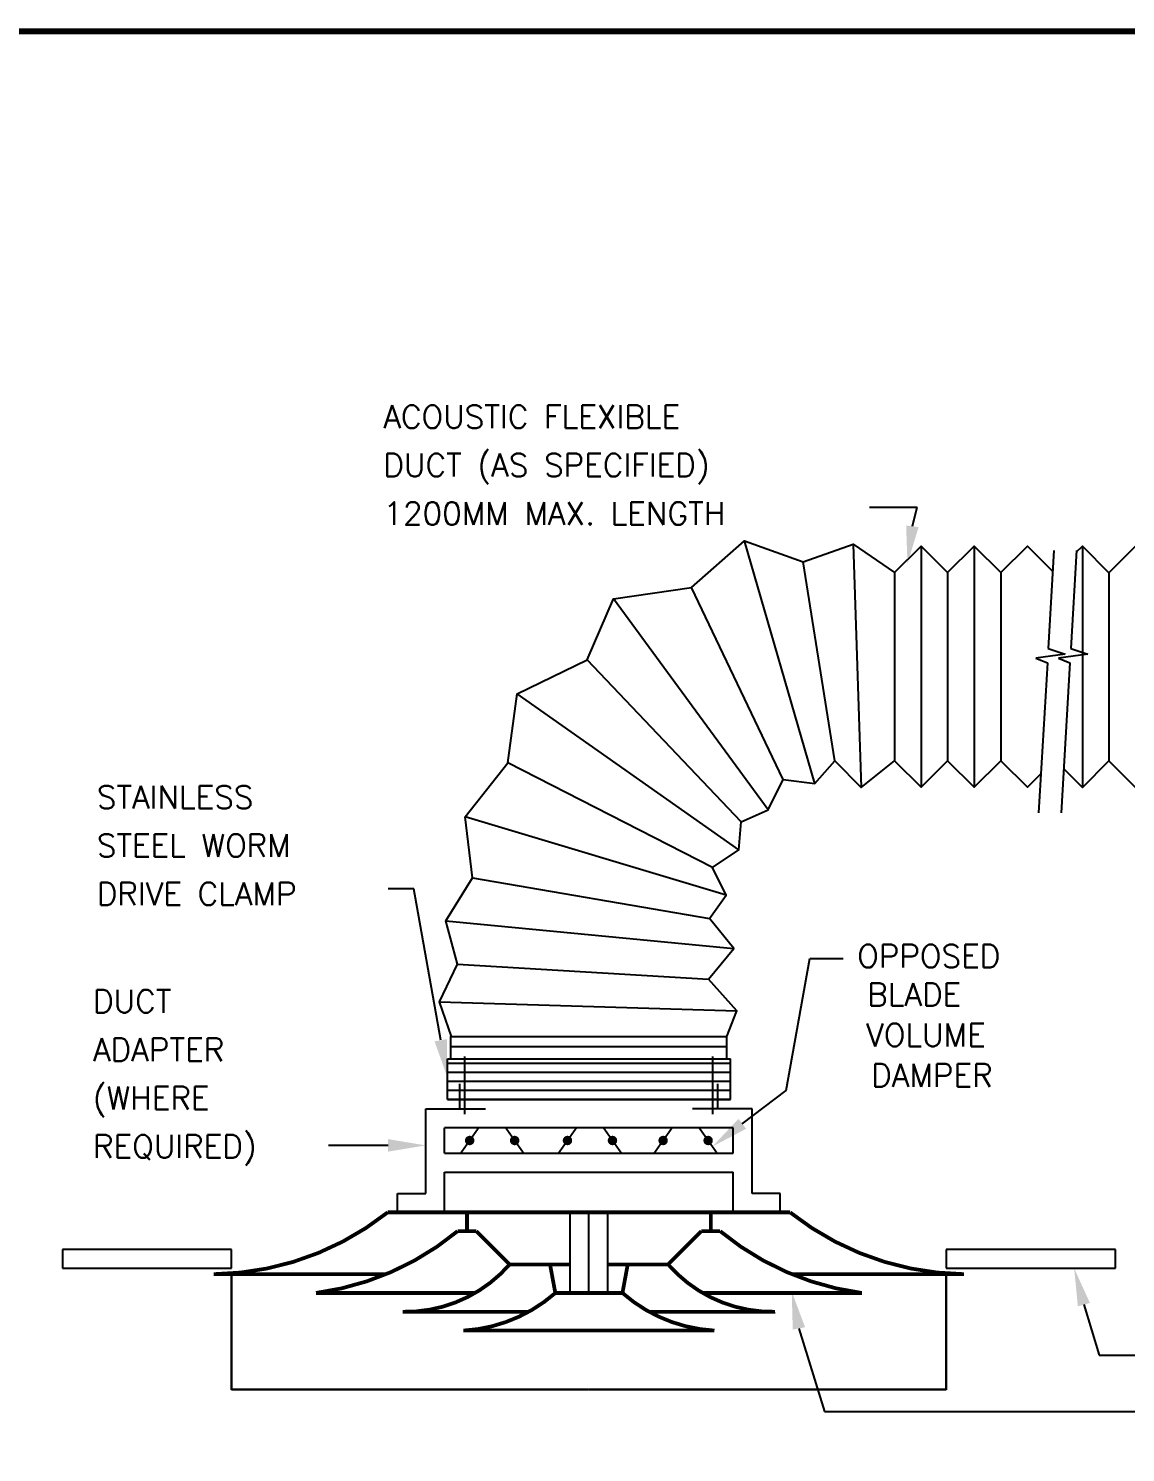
# Model space of a CAD drawing. Extents: x 594 to 813, y 174 to 240.
# Drawn here: x 599.83 to 604.21, y 226.47 to 232.17 of the extents above; entities that cross this region are included whole.
import ezdxf

# ---------------------------------------------------------------- set-up
doc = ezdxf.new("R2010")
doc.units = 0
doc.header["$MEASUREMENT"] = 0
doc.header["$PDMODE"] = 35
doc.header["$PDSIZE"] = 0.5
doc.layers.get('0').update_dxf_attribs({"linetype": 'CONTINUOUS', "lineweight": 30})
doc.layers.get('Defpoints').update_dxf_attribs({"linetype": 'CONTINUOUS'})
doc.layers.add('AC.REF(S). PIPING', color=3, linetype='CONTINUOUS', lineweight=30)
doc.layers.add('Wall', color=5, linetype='CONTINUOUS', lineweight=30)
for name, color, linetype in [('DETAILS', 11, 'CONTINUOUS'), ('G-TX-HEV', 2, 'CONTINUOUS'), ('T-TEXT', 3, 'CONTINUOUS')]:
    doc.layers.add(name, color=color, linetype=linetype)
doc.styles.add('AC', font='romans.shx', dxfattribs={"height": 0.2})
doc.dimstyles.get("Standard").update_dxf_attribs({"dimtxt": 0.12, "dimasz": 0.05, "dimexe": 0.18, "dimexo": 0.0625, "dimgap": 0.09, "dimtad": 0, "dimtih": 1, "dimtoh": 1, "dimzin": 0, "dimdsep": 46, "dimtxsty": 'Standard', "dimblk": 'DOT', "dimcen": 0.09, "dimadec": 0, "dimazin": 0, "dimtfac": 1, "dimtofl": 0, "dimtmove": 0, "dimatfit": 3, "dimldrblk": 'DOT', "dimfxl": 1, "dimtolj": 1, "dimtzin": 0, "dimarcsym": 0})

# ---------------------------------------------------------------- blocks, each defined once
blk = doc.blocks.new('*X255')
at = {"color": 0}
for p, q in [((48.89, 139.04), (78.98, 139.04)), ((48.89, 138.08), (78.98, 138.08)), ((48.89, 137.12), (78.98, 137.12)), ((48.89, 136.16), (78.98, 136.16)), ((48.89, 135.2), (78.98, 135.2))]:
    blk.add_line(p, q, dxfattribs=at)
blk = doc.blocks.new('*D261')
at = {"layer": 'Defpoints', "color": 0, "transparency": 16777216}
for p in [(892947.3, 107501.7), (895308.2, 107501.7), (895308.2, 107115.9)]:
    blk.add_point(p, dxfattribs=at)
at = {"layer": 'G-TX-HEV', "color": 0, "lineweight": -2, "transparency": 16777216}
for p, q in [((892947.3, 107501.7), (892947.3, 107115.7)), ((895308.2, 107501.7), (895308.2, 107115.7)), ((892947.5, 107115.9), (894126.4, 107115.9)), ((895308, 107115.9), (894129.1, 107115.9))]:
    blk.add_line(p, q, dxfattribs=at)
at = {"layer": 'G-TX-HEV', "color": 0, "transparency": 16777216}
for points in [[(892947.5, 107115.9), (892947.5, 107115.8), (892947.3, 107115.9)], [(895308, 107115.9), (895308, 107115.8), (895308.2, 107115.9)]]:
    blk.add_solid(points, dxfattribs=at)
at = {"layer": 'G-TX-HEV', "color": 0, "transparency": 16777216, "insert": (894127.8, 107115.9), "char_height": 0.2, "attachment_point": 5, "style": 'AC'}
blk.add_mtext('\\A1;CEILING OPENING', dxfattribs=at)
blk = doc.blocks.new('_Dot')
at = {"color": 0, "linetype": 'ByBlock', "lineweight": -2}
blk.add_line((-0.5, 0), (-1, 0), dxfattribs=at)
at = {"color": 0, "linetype": 'ByBlock', "const_width": 0.5}
blk.add_lwpolyline([(-0.25, 0, 1), (0.25, 0, 1)], format="xyb", close=True, dxfattribs=at)
blk = doc.blocks.new('A$C5DD3573E')
at = {"layer": 'DETAILS', "color": 2}
for p, q in [((-51704.643, -2484.907), (-51937.35, -1682.831)), ((-50915.092, -1714.912), (-50934.226, -2039.397)), ((-50840.273, -1714.912), (-50859.407, -2039.397)), ((-50733.316, -1788.505), (-50645.454, -1700.644)), ((-51639.433, -2409.78), (-51744.023, -1752.546)), ((-51442.112, -1788.323), (-51442.112, -2409.598)), ((-51266.389, -1788.323), (-51266.389, -2409.598)), ((-51859.365, -2571.412), (-52370.571, -1875.029)), ((-51809.576, -2471.744), (-52112.516, -1837.531)), ((-50877.834, -2058.053), (-50975.409, -2070.595)), ((-50934.226, -2039.397), (-50877.834, -2058.053)), ((-50803.015, -2058.053), (-50900.591, -2070.595)), ((-50859.407, -2039.397), (-50803.015, -2058.053)), ((-51948.096, -2612.078), (-52456.831, -2076.652)), ((-50975.409, -2070.595), (-50936.998, -2086.417)), ((-50936.998, -2086.417), (-50966.221, -2582.003)), ((-50900.591, -2070.595), (-50862.179, -2086.417)), ((-50862.179, -2086.417), (-50891.402, -2582.003)), ((-51955.862, -2704.436), (-52688.797, -2188.398)), ((-52043.241, -2762.175), (-52719.919, -2416.12)), ((-50733.316, -2409.78), (-50645.454, -2497.641)), ((-51998.426, -2854.07), (-52860.341, -2595.393)), ((-52907.792, -3320.712), (-51995.463, -3320.712)), ((-52907.792, -3394.63), (-52907.792, -3320.712)), ((-51995.463, -3394.63), (-51995.463, -3320.712)), ((-52907.792, -3354.261), (-51995.463, -3354.261)), ((-52861.531, -3577.265), (-52861.531, -3387.248)), ((-52041.724, -3577.265), (-52041.724, -3387.248)), ((-52919.103, -3394.63), (-51984.152, -3394.63)), ((-52919.103, -3528.826), (-52919.103, -3394.63)), ((-51984.152, -3528.826), (-51984.152, -3394.63)), ((-52878.028, -3560.792), (-52878.028, -3477.33)), ((-52025.227, -3560.792), (-52025.227, -3477.33)), ((-52990.633, -3839.685), (-52990.633, -3560.111)), ((-52990.633, -3560.111), (-52793.629, -3560.111)), ((-52919.103, -3528.826), (-51984.152, -3528.826)), ((-51912.622, -3560.111), (-52109.626, -3560.111)), ((-51912.622, -3839.685), (-51912.622, -3560.111)), ((-51974.749, -3622.239), (-52928.506, -3622.239)), ((-52928.506, -3706.583), (-52928.506, -3622.239)), ((-51974.749, -3706.583), (-51974.749, -3622.239)), ((-52928.506, -3706.583), (-51974.749, -3706.583)), ((-52928.506, -3768.711), (-51974.749, -3768.711)), ((-52928.506, -3901.812), (-52928.506, -3768.711)), ((-51974.749, -3901.812), (-51974.749, -3768.711)), ((-53083.824, -3839.685), (-52990.633, -3839.685)), ((-53083.824, -3901.812), (-53083.824, -3839.685)), ((-51819.43, -3839.685), (-51912.622, -3839.685)), ((-51819.43, -3901.812), (-51819.43, -3839.685)), ((-52513.755, -4168.213), (-52513.755, -3901.812)), ((-52451.627, -4168.213), (-52451.627, -3901.812)), ((-52389.5, -4168.213), (-52389.5, -3901.812)), ((-53632.048, -4024.576), (-54191.195, -4024.576)), ((-54191.195, -4024.576), (-54191.195, -4086.704)), ((-53632.048, -4086.704), (-53632.048, -4024.576)), ((-50712.06, -4024.576), (-51271.207, -4024.576)), ((-51271.207, -4024.576), (-51271.207, -4086.704)), ((-50712.06, -4086.704), (-50712.06, -4024.576)), ((-54191.195, -4086.704), (-53632.048, -4086.704)), ((-51271.207, -4086.704), (-50712.06, -4086.704))]:
    blk.add_line(p, q, dxfattribs=at)
for points in [[(-52836.183, -2796.272), (-52860.341, -2595.393), (-52719.919, -2416.12), (-52688.797, -2188.398), (-52456.831, -2076.652), (-52370.571, -1875.029), (-52112.516, -1837.531), (-51937.35, -1682.831), (-51744.023, -1752.546)], [(-51744.023, -1752.546), (-51578.652, -1694.029), (-51442.112, -1788.323)], [(-51578.652, -1694.029), (-51551.572, -2497.641)], [(-51442.112, -1788.323), (-51354.25, -1700.462), (-51266.389, -1788.323)], [(-51354.25, -1700.462), (-51354.25, -2497.459)], [(-51266.389, -1788.323), (-51178.528, -1700.462), (-51090.666, -1788.323)], [(-51178.528, -1700.462), (-51178.528, -2497.459)], [(-51090.666, -1788.323), (-51002.805, -1700.462), (-50919.172, -1784.095)], [(-50840.576, -1720.043), (-50821.177, -1700.644), (-50733.316, -1788.505)], [(-50821.177, -1700.644), (-50821.177, -2497.641)], [(-51090.666, -1788.323), (-51090.666, -2409.598)], [(-50733.316, -1788.505), (-50733.316, -2409.78)], [(-52053.535, -2930.701), (-51998.426, -2854.07), (-52043.241, -2762.175), (-51955.862, -2704.436), (-51948.096, -2612.078), (-51859.365, -2571.412), (-51809.576, -2471.744), (-51704.643, -2484.907), (-51639.433, -2409.78)], [(-51639.433, -2409.78), (-51551.572, -2497.641), (-51442.112, -2409.598)], [(-51442.112, -2409.598), (-51354.25, -2497.459), (-51266.389, -2409.598)], [(-51266.389, -2409.598), (-51178.528, -2497.459), (-51090.666, -2409.598)], [(-51090.666, -2409.598), (-51002.805, -2497.459), (-50958.631, -2453.285)], [(-50882.794, -2436.024), (-50821.177, -2497.641), (-50733.316, -2409.78)], [(-52885.522, -3081.899), (-52923.97, -2938.728), (-52836.183, -2796.272)], [(-52836.183, -2796.272), (-52053.535, -2930.701)], [(-52923.97, -2938.728), (-51973.16, -3030.016)], [(-52056.038, -3130.859), (-51973.16, -3030.016), (-52053.535, -2930.701)], [(-52905.135, -3320.712), (-52945.194, -3206.431), (-52885.522, -3081.899)], [(-52885.522, -3081.899), (-52056.038, -3130.859)], [(-51995.463, -3320.712), (-51962.924, -3235.503), (-52056.038, -3130.859)], [(-52945.194, -3206.431), (-51962.924, -3235.503)]]:
    blk.add_lwpolyline(points, dxfattribs=at)
for points, const_width in [([(-52815.785, -3622.239), (-52875.265, -3706.583)], 6.213), ([(-52726.566, -3622.239), (-52667.086, -3706.583)], 6.213), ([(-52492.675, -3622.239), (-52552.155, -3706.583)], 6.213), ([(-52403.456, -3622.239), (-52343.976, -3706.583)], 6.213), ([(-52176.689, -3622.239), (-52236.169, -3706.583)], 6.213), ([(-52087.47, -3622.239), (-52027.99, -3706.583)], 6.213), ([(-51787.014, -3901.812), (-53116.241, -3901.812)], 12.425), ([(-52854.257, -3963.939), (-52854.257, -3901.812)], 12.425), ([(-52048.998, -3963.939), (-52048.998, -3901.812)], 12.425), ([(-52823.193, -3963.939), (-52885.32, -3963.939)], 12.425), ([(-52713.366, -4073.766), (-52823.193, -3963.939)], 12.425), ([(-52189.889, -4073.766), (-52080.062, -3963.939)], 12.425), ([(-52080.062, -3963.939), (-52017.935, -3963.939)], 12.425), ([(-52513.755, -4073.766), (-52713.366, -4073.766)], 12.425), ([(-52562.522, -4168.213), (-52579.814, -4074.842)], 12.425), ([(-52189.889, -4073.766), (-52389.5, -4073.766)], 12.425), ([(-52340.733, -4168.213), (-52323.441, -4074.842)], 12.425), ([(-53691.069, -4106.086), (-53121.563, -4106.086)], 12.425), ([(-51781.692, -4106.086), (-51212.185, -4106.086)], 12.425), ([(-53353.372, -4168.213), (-52827.596, -4168.213)], 12.425), ([(-52562.522, -4168.213), (-52340.733, -4168.213)], 12.425), ([(-52075.659, -4168.213), (-51549.883, -4168.213)], 12.425), ([(-53067.025, -4230.341), (-52650.68, -4230.341)], 12.425), ([(-52252.574, -4230.341), (-51836.23, -4230.341)], 12.425), ([(-52866.507, -4292.468), (-52036.748, -4292.468)], 12.425)]:
    blk.add_lwpolyline(points, dxfattribs=dict(at, const_width=const_width))
at = {"layer": 'DETAILS', "color": 2, "const_width": 15.532}
for points in [[(-52853.291, -3664.411, 1), (-52837.759, -3664.411, 1)], [(-52704.592, -3664.411, 1), (-52689.06, -3664.411, 1)], [(-52530.181, -3664.411, 1), (-52514.649, -3664.411, 1)], [(-52381.482, -3664.411, 1), (-52365.95, -3664.411, 1)], [(-52214.195, -3664.411, 1), (-52198.663, -3664.411, 1)], [(-52065.496, -3664.411, 1), (-52049.964, -3664.411, 1)]]:
    blk.add_lwpolyline(points, format="xyb", close=True, dxfattribs=at)
at = {"layer": 'DETAILS', "color": 2, "const_width": 12.425}
for points in [[(-53116.241, -3901.812, -0.16611809), (-53691.069, -4106.086, -0.16611809)], [(-51787.014, -3901.812, 0.16611809), (-51212.185, -4106.086, 0.16611809)], [(-52885.32, -3963.939, -0.14082363), (-53353.372, -4168.213, -0.14082363)], [(-52017.935, -3963.939, 0.14082363), (-51549.883, -4168.213, 0.14082363)], [(-53067.025, -4230.341, 0.22204223), (-52713.366, -4073.766, 0.22204223)], [(-52189.889, -4073.766, 0.22204223), (-51836.23, -4230.341, 0.22204223)], [(-52866.507, -4292.468, 0.16836924), (-52562.522, -4168.213, 0.16836924)], [(-52340.733, -4168.213, 0.16836924), (-52036.748, -4292.468, 0.16836924)]]:
    blk.add_lwpolyline(points, format="xyb", dxfattribs=at)
at = {"layer": 'T-TEXT', "color": 7, "linetype": 'Continuous'}
for p, q in [((-51525.106, -1571.89), (-51367.01, -1571.89)), ((-51382.958, -1635.19), (-51367.01, -1571.89)), ((-53029.841, -2832.536), (-53114.78, -2832.536)), ((-52941.128, -3333.311), (-53029.841, -2832.536)), ((-51800.18, -3499.369), (-51721.594, -3062.627)), ((-51721.594, -3062.627), (-51611.574, -3062.627)), ((-51944.708, -3609.214), (-51800.18, -3499.369)), ((-53114.888, -3680.587), (-53311.449, -3680.587)), ((-50816.218, -4206.712), (-50765.667, -4373.696)), ((-51757.761, -4285.232), (-51673.303, -4559.629)), ((-50765.667, -4373.696), (-49609.983, -4373.696)), ((-51673.303, -4559.629), (-49620.508, -4559.629))]:
    blk.add_line(p, q, dxfattribs=at)
for points in [[(-51362.424, -1637.881), (-51403.491, -1632.5), (-51399.101, -1758.392)], [(-52920.747, -3329.64), (-52961.509, -3336.982), (-52919.103, -3455.598)], [(-51932.177, -3625.702), (-51957.239, -3592.727), (-52043.633, -3684.401)], [(-53114.888, -3659.878), (-53114.888, -3701.297), (-52990.633, -3680.587)], [(-50836.22, -4212.08), (-50796.217, -4201.344), (-50848.426, -4086.704)], [(-51778.089, -4289.188), (-51737.433, -4281.275), (-51781.499, -4163.265)]]:
    blk.add_solid(points, dxfattribs=at)
at = {"layer": 'Wall', "linetype": 'Continuous', "const_width": 19.2}
blk.add_lwpolyline([(0, 0), (-56085.494, 0), (-56085.494, -36662.196), (0, -36662.196)], close=True, dxfattribs=at)
blk.add_lwpolyline([(0, 0), (-56085.494, 0), (-56085.494, -36662.196), (0, -36662.196)], close=True, dxfattribs=at)
at = {"layer": 'DETAILS', "color": 2, "xscale": 31.06370918135326, "yscale": 31.06370918135326, "zscale": 31.06370918135326}
blk.add_blockref('*X255', (-54437.703, -7728.048), dxfattribs=at)
at = {"layer": 'G-TX-HEV', "color": 7, "style": 'AC'}
for s, p in [('ACOUSTIC FLEXIBLE', (-53130.522, -1310.909)), ('DUCT (AS SPECIFIED)', (-53130.522, -1470.665)), ('1200MM MAX. LENGTH', (-53130.522, -1630.421)), ('STAINLESS', (-54077.446, -2567.643)), ('STEEL WORM', (-54077.446, -2727.399)), ('DRIVE CLAMP', (-54077.446, -2887.156)), ('OPPOSED', (-51564.943, -3092.908)), ('BLADE', (-51532.052, -3219.829)), ('DUCT ', (-54089.823, -3242.27)), ('VOLUME', (-51535.341, -3353.318)), ('ADAPTER', (-54089.823, -3402.026)), ('DAMPER', (-51518.895, -3486.807)), ('(WHERE', (-54089.823, -3561.783)), ('REQUIRED)', (-54089.823, -3721.539))]:
    blk.add_text(s, height=75.5207, dxfattribs=at).set_placement(p)
at = {"layer": 'G-TX-HEV', "color": 7}
dim = blk.add_linear_dim(base=(-51271.207, -4487.563), p1=(-53632.048, -4101.705), p2=(-51271.207, -4101.705), text='CEILING OPENING', dimstyle='Standard', override={"dimtxsty": 'AC'}, dxfattribs=at)
dim.commit()
dim.dimension.update_dxf_attribs({"geometry": '*D261', "text_midpoint": (-52451.627, -4487.563), "insert": (-946579.388, -111603.438)})

msp = doc.modelspace()

# ---------------------------------------------------------------- block references
at = {"layer": 'AC.REF(S). PIPING', "linetype": 'Continuous', "xscale": 0.0012099999999862, "yscale": 0.0012099999999862, "zscale": 0.0012099999999862}
msp.add_blockref('A$C5DD3573E', (665.5351, 232.1557), dxfattribs=at)

doc.saveas('drawing.dxf')
